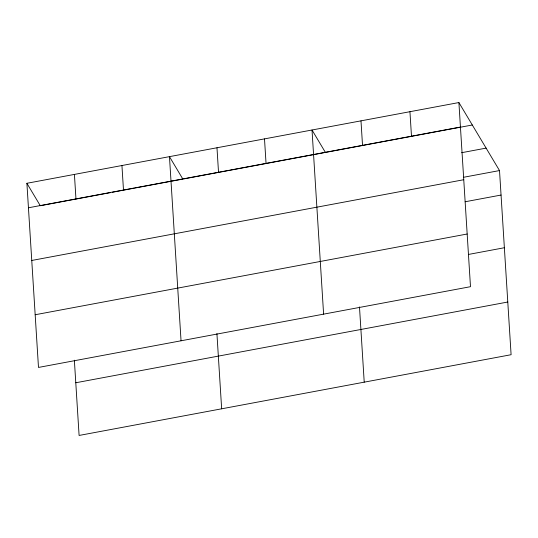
<?xml version="1.0" encoding="UTF-8"?>
<svg xmlns="http://www.w3.org/2000/svg" width="538" height="538" viewBox="0 0 538 538"><rect width="100%" height="100%" fill="white"/><g stroke="black" fill="none" stroke-linecap="round" stroke-linejoin="round"><path stroke-width="0.81" d="M458.901 102.55L470.488 286.693L38.487 367.434L26.9 183.29L458.901 102.55L499.513 170.566L511.1 354.71L79.099 435.45L74.365 360.211M28.44 207.782L460.447 127.042M110.761 192.57L40.303 205.738L26.9 183.29M112.402 192.261L134.52 188.125M135.341 187.97L182.859 179.093L169.463 156.645L181.044 340.789M183.68 178.939L217.271 172.658M218.912 172.355L229.565 170.364M230.385 170.21L323.789 152.752M472.303 124.998L325.423 152.449L312.02 130.001L323.607 314.145M461.631 152.698L486.11 148.118M463.608 177.271L499.513 170.566M31.755 260.466L463.756 179.726M465.148 201.763L501.053 195.052M35.172 314.75L467.172 234.01M468.464 254.447L504.368 247.736M75.784 382.76L507.785 302.02M409.943 111.702L411.483 136.188M360.985 120.855L362.525 145.341M359.485 306.922L364.219 382.162M264.501 138.885L266.041 163.37M216.982 147.768L218.522 172.254M216.922 333.567L221.656 408.806M121.938 165.529L123.484 190.015M74.419 174.413L75.959 198.899"/></g></svg>
